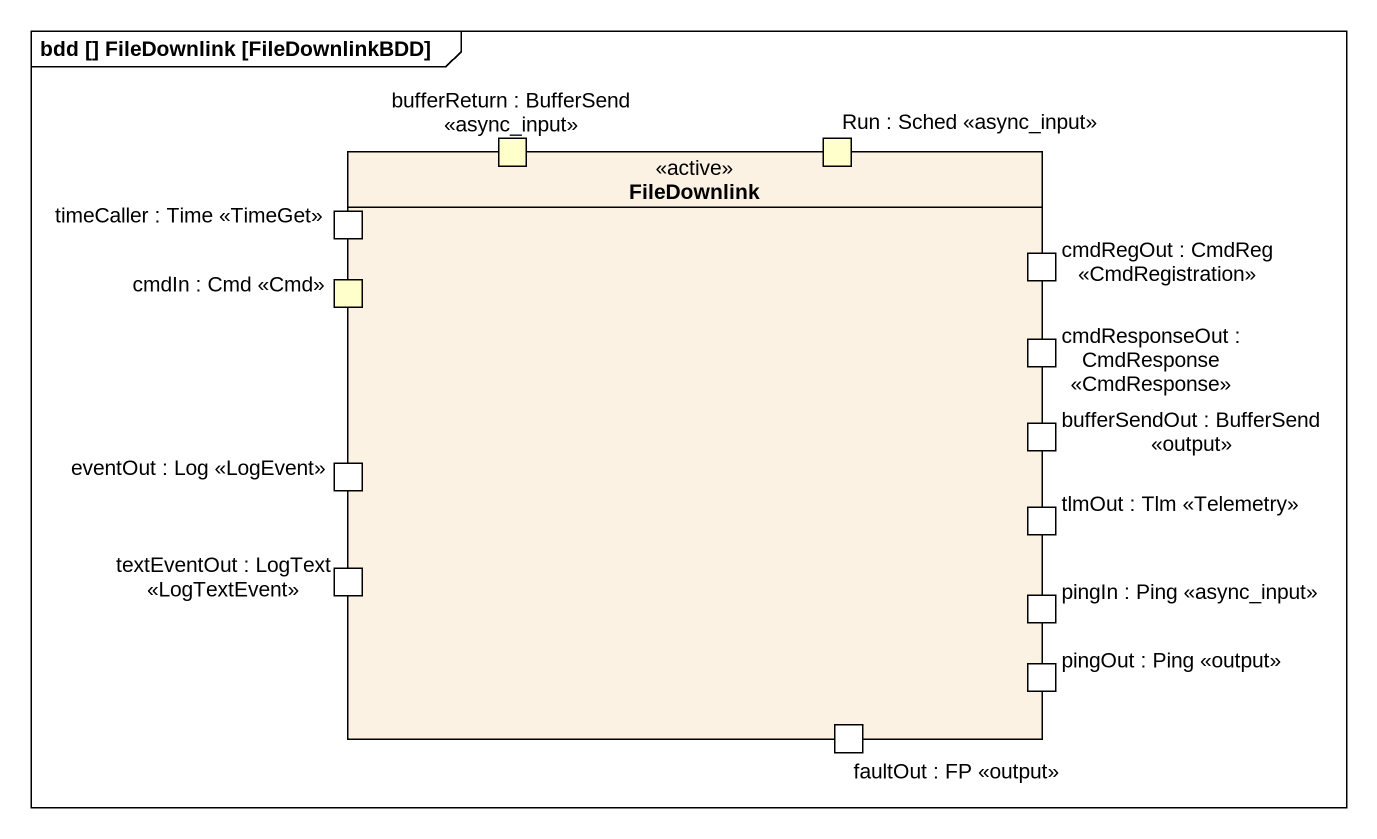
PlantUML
@startuml
mainframe bdd [] FileDownlink [FileDownlinkBDD]
rectangle FileDownlink <<active>> {
  port "timeCaller : Time <<TimeGet>>" as timeCaller_Time_TimeGet
  port "bufferReturn : BufferSend <<async_input>>" as bufferReturn_BufferSend #FFFFCC
  port "Run : Sched <<async_input>>" as Run_Sched_async_input #FFFFCC
  port "cmdIn : Cmd <<Cmd>>" as cmdIn_Cmd_Cmd #FFFFCC
  port "cmdRegOut : CmdReg <<CmdRegistration>>" as cmdRegOut_CmdReg
  port "cmdResponseOut : CmdResponse <<CmdResponse>>" as cmdResponseOut_CmdResponse
  port "eventOut : Log <<LogEvent>>" as eventOut_Log_LogEvent
  port "bufferSendOut : BufferSend <<output>>" as bufferSendOut_BufferSend
  port "tlmOut : Tlm <<Telemetry>>" as tlmOut_Tlm_Telemetry
  port "textEventOut : LogText <<LogTextEvent>>" as textEventOut_LogText
  port "pingIn : Ping <<async_input>>" as pingIn_Ping_async_input
  port "faultOut : FP <<output>>" as faultOut_FP_output
  port "pingOut : Ping <<output>>" as pingOut_Ping_output
}
@enduml
